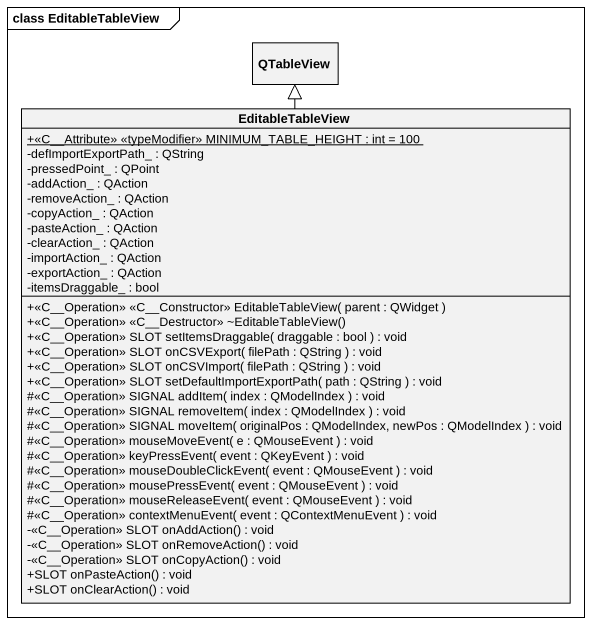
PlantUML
@startuml
mainframe class EditableTableView
hide circle
hide empty members
skinparam classAttributeIconSize 0
class QTableView
class EditableTableView {
  {static} +<<C__Attribute>> <<typeModifier>> MINIMUM_TABLE_HEIGHT : int = 100
  -defImportExportPath_ : QString
  -pressedPoint_ : QPoint
  -addAction_ : QAction
  -removeAction_ : QAction
  -copyAction_ : QAction
  -pasteAction_ : QAction
  -clearAction_ : QAction
  -importAction_ : QAction
  -exportAction_ : QAction
  -itemsDraggable_ : bool
  +<<C~__Operation>> <<C~__Constructor>> EditableTableView( parent : QWidget )
  +<<C~__Operation>> <<C~__Destructor>> ~EditableTableView()
  +<<C__Operation>> SLOT setItemsDraggable( draggable : bool ) : void
  +<<C__Operation>> SLOT onCSVExport( filePath : QString ) : void
  +<<C__Operation>> SLOT onCSVImport( filePath : QString ) : void
  +<<C__Operation>> SLOT setDefaultImportExportPath( path : QString ) : void
  #<<C__Operation>> SIGNAL addItem( index : QModelIndex ) : void
  #<<C__Operation>> SIGNAL removeItem( index : QModelIndex ) : void
  #<<C__Operation>> SIGNAL moveItem( originalPos : QModelIndex, newPos : QModelIndex ) : void
  #<<C__Operation>> mouseMoveEvent( e : QMouseEvent ) : void
  #<<C__Operation>> keyPressEvent( event : QKeyEvent ) : void
  #<<C__Operation>> mouseDoubleClickEvent( event : QMouseEvent ) : void
  #<<C__Operation>> mousePressEvent( event : QMouseEvent ) : void
  #<<C__Operation>> mouseReleaseEvent( event : QMouseEvent ) : void
  #<<C__Operation>> contextMenuEvent( event : QContextMenuEvent ) : void
  -<<C__Operation>> SLOT onAddAction() : void
  -<<C__Operation>> SLOT onRemoveAction() : void
  -<<C__Operation>> SLOT onCopyAction() : void
  +SLOT onPasteAction() : void
  +SLOT onClearAction() : void
}
EditableTableView -up-|> QTableView
@enduml
